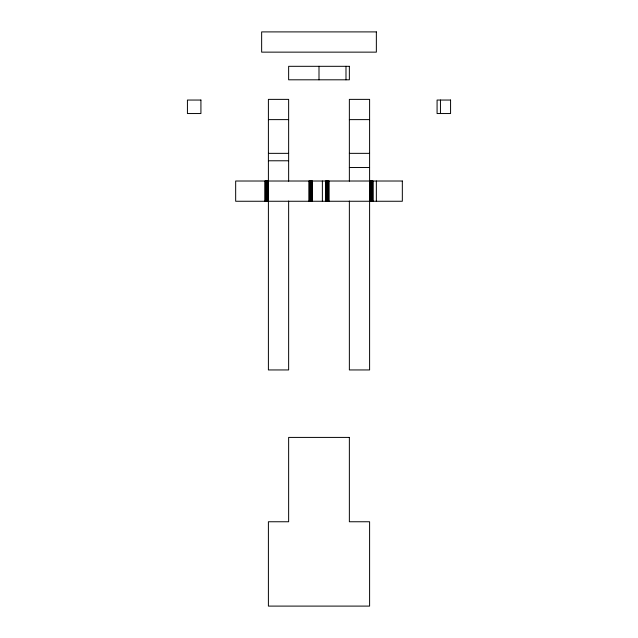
<?xml version="1.0" encoding="UTF-8"?>
<svg xmlns="http://www.w3.org/2000/svg" width="638" height="638" viewBox="0 0 638 638"><rect width="100%" height="100%" fill="white"/><g stroke="black" fill="none" stroke-linecap="round" stroke-linejoin="round"><path stroke-width="0.96" d="M268.399 119.617L288.639 119.617M349.361 119.617L369.601 119.617M268.399 153.351L288.639 153.351M349.361 153.351L369.601 153.351M268.399 160.776L288.639 160.776M349.361 167.523L369.601 167.523M440.451 100.046L440.451 113.54M376.356 181.017L376.356 201.257M372.983 181.017L372.983 201.257M372.767 181.017L372.767 201.257M372.52 181.017L372.52 201.257M372.185 181.017L372.185 201.257M371.779 181.017L371.779 201.257M371.308 181.017L371.308 201.257M370.782 181.017L370.782 201.257M370.207 181.017L370.207 201.257M349.361 181.168L349.361 99.376L369.601 99.376L369.601 369.944L349.361 369.944L349.361 201.042M345.987 66.312L345.987 79.806M329.12 181.017L329.12 201.257M328.514 181.017L328.514 201.257M327.948 181.017L327.948 201.257M327.422 181.017L327.422 201.257M326.951 181.017L326.951 201.257M326.544 181.017L326.544 201.257M326.209 181.017L326.209 201.257M325.962 181.017L325.962 201.257M325.803 181.017L325.747 201.257M322.373 181.017L322.373 201.257M319 66.312L319 79.806M312.253 181.017L312.197 201.257M312.022 181.017L312.022 201.257M311.759 181.017L311.759 201.257M311.408 181.017L311.408 201.257M310.993 181.017L310.993 201.257M310.515 181.017L310.515 201.257M309.996 181.017L309.996 201.257M309.446 181.017L309.446 201.257M308.88 181.017L308.88 201.257M288.639 181.168L288.639 99.376L268.399 99.376L268.399 369.944L288.639 369.944L288.639 201.042M267.777 181.017L267.777 201.257M267.202 181.017L267.202 201.257M266.676 181.017L266.676 201.257M266.206 181.017L266.206 201.257M265.807 181.017L265.807 201.257M265.48 181.017L265.48 201.257M265.233 181.017L265.233 201.257M265.017 181.017L265.017 201.257M376.356 31.9L261.644 31.9L261.644 52.141L376.356 52.141L376.356 31.9M349.361 66.312L288.639 66.312L288.639 79.806L349.361 79.806L349.361 66.312M200.922 100.046L187.428 100.046L187.428 113.54L200.922 113.54L200.922 100.046M450.572 100.046L437.078 100.046L437.078 113.54L450.572 113.54L450.572 100.046M402.331 181.017L235.669 181.017L235.669 201.257L402.331 201.257L402.331 181.017M349.361 437.413L288.639 437.413L288.639 521.756L268.399 521.756L268.399 606.1L369.601 606.1L369.601 521.756L349.361 521.756L349.361 437.413"/></g></svg>
